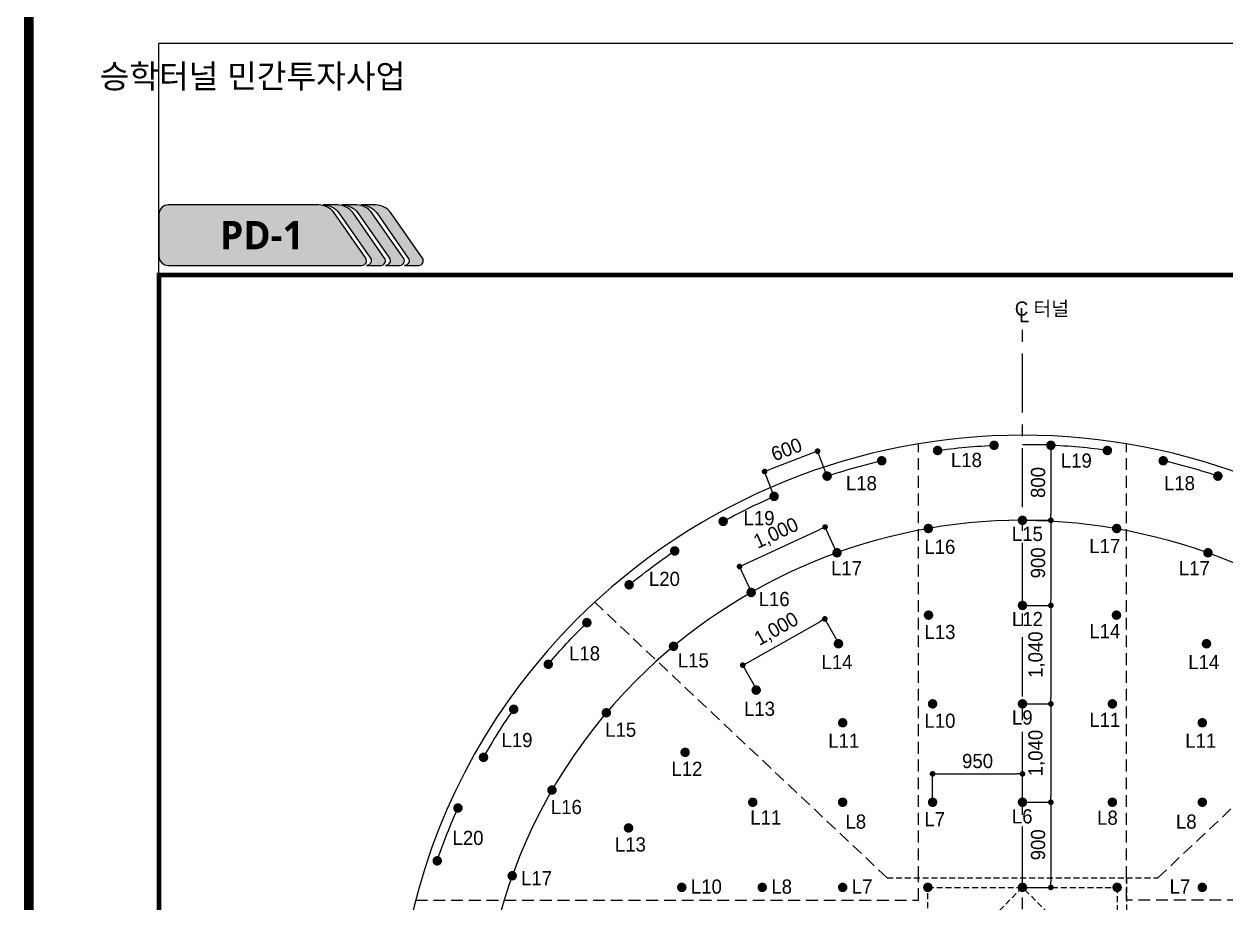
# Model space of a CAD drawing. Extents: x -689 to 317106, y 182884 to 219577.
# Drawn here: x 23952 to 36652, y 201946 to 211237 of the extents above; entities that cross this region are included whole.
import ezdxf
from ezdxf.enums import TextEntityAlignment as Align

# ---------------------------------------------------------------- set-up
doc = ezdxf.new("R2010")
doc.units = 0
doc.header["$LTSCALE"] = 500
doc.header["$MEASUREMENT"] = 0
for name, pattern in [('A-CENTR01', [2, 1.25, -0.25, 0.25, -0.25]), ('A-HIDDN01', [0.375, 0.25, -0.125]), ('HIDDEN', [0.375, 0.25, -0.125])]:
    doc.linetypes.add(name, pattern=pattern)
doc.layers.get('DEFPOINTS').update_dxf_attribs({"color": 55})
for name, color, linetype, true_color in [('0-100', 7, 'Continuous', 0x646464), ('0-251', 7, 'Continuous', 0x6e6e6e), ('0-252', 7, 'Continuous', 0xa0a0a0), ('0-253', 7, 'Continuous', 0xcfcfcf)]:
    doc.layers.add(name, color=color, linetype=linetype, true_color=true_color)
doc.layers.add('0-21', color=21, linetype='Continuous', plot=False)
for name, color, linetype in [('A-DIM01', 1, 'Continuous'), ('CS-CNTL', 1, 'A-CENTR01'), ('CS-EXCV', 3, 'CFZ008'), ('CS-TEXT', 7, 'Continuous'), ('CUT-BOD-LIN', 6, 'HIDDEN'), ('CX-BORD-LIN1', 7, 'Continuous'), ('CZ-TEX0', 7, 'Continuous'), ('CZ-TEX1', 7, 'Continuous'), ('CZ-TEX2', 7, 'Continuous'), ('CZ-TEX3', 7, 'Continuous'), ('TU-HOLE-LIN1', 1, 'Continuous'), ('뇌관연결1', 2, 'Continuous'), ('발파공(심발)', 4, 'Continuous'), ('발파공(외곽)', 6, 'Continuous'), ('발파공(전열)', 2, 'Continuous'), ('발파공(확대)', 7, 'Continuous')]:
    doc.layers.add(name, color=color, linetype=linetype)
doc.layers.add('CZ-TEX-255', color=7, linetype='Continuous', lineweight=5, true_color=0xffffff)
doc.styles.get("Standard").update_dxf_attribs({"font": ''})
doc.styles.add('STYLE1', font='')
doc.styles.add('TB_BTXT', font='')
doc.styles.add('TB_TEXT', font='')
doc.styles.add('돋움체', font='')
doc.styles.add('맑은고딕(굵게)', font='malgunbd.ttf')
doc.styles.get('Standard').set_extended_font_data('Dotum')
doc.styles.get('STYLE1').set_extended_font_data('Dotum')
doc.styles.get('TB_BTXT').set_extended_font_data('Dotum')
doc.styles.get('TB_TEXT').set_extended_font_data('Dotum')
doc.styles.get('돋움체').set_extended_font_data('Dotum')
doc.linetypes.add('CFZ008', pattern='A,0.9,-0.2,[106,KHCLINE.shx,S=0.00606,R=180,X=0,Y=0],0.9', length=2)
doc.linetypes.add('E-DIGLN01', pattern='A,0.9,-0.2,[19,kscals.shx,S=0.1,R=180,X=0,Y=0],0.9', length=2)
doc.dimstyles.new('D_50', dxfattribs={"dimscale": 50, "dimtxt": 3, "dimasz": 1.2, "dimexe": 0, "dimexo": 0, "dimgap": 1.2, "dimtad": 1, "dimdec": 0, "dimrnd": 0.0005, "dimdsep": 46, "dimlunit": 6, "dimtxsty": '돋움체', "dimblk": 'DOT', "dimcen": 0.09, "dimclrd": 1, "dimclre": 1, "dimclrt": 1, "dimaunit": 1, "dimadec": 0, "dimazin": 0, "dimtfac": 1, "dimtdec": 0, "dimtix": 1, "dimtmove": 2, "dimatfit": 0, "dimfxl": 1, "dimtvp": 2, "dimtolj": 1, "dimtzin": 0, "dimlwd": -1, "dimlwe": -1, "dimarcsym": 0})

# ---------------------------------------------------------------- blocks, each defined once
blk = doc.blocks.new('ssb')
at = {"color": 4, "const_width": 50, "flags": 128}
blk.add_lwpolyline([(0.1070264871232212, -24.99977090558968, 1), (-0.1070264871814288, 24.99977090558968, 1)], format="xyb", close=True, dxfattribs=at)
blk = doc.blocks.new('_Dot')
at = {"color": 0, "linetype": 'ByBlock', "lineweight": -2}
blk.add_line((-0.5, 0), (-1, 0), dxfattribs=at)
at = {"color": 0, "linetype": 'ByBlock', "const_width": 0.5}
blk.add_lwpolyline([(-0.25, 0, 1), (0.25, 0, 1)], format="xyb", close=True, dxfattribs=at)
blk = doc.blocks.new('*D476')
at = {"layer": 'A-DIM01', "color": 1, "ltscale": 10, "transparency": 16777216}
for p, q in [((34501.58188288608, 206790.3630072791), (34801.58188288337, 206790.3630072791)), ((34801.58188288337, 206730.3630072791), (34801.58188288337, 206050.3630072791)), ((34501.58188288608, 205990.3630072791), (34801.58188288337, 205990.3630072791))]:
    blk.add_line(p, q, dxfattribs=at)
at = {"layer": 'DEFPOINTS', "color": 0, "ltscale": 10, "transparency": 16777216}
for p in [(34501.58188288608, 206790.3630072791), (34501.58188288608, 205990.3630072791), (34801.58188288337, 205990.3630072791)]:
    blk.add_point(p, dxfattribs=at)
at = {"layer": 'A-DIM01', "color": 1, "ltscale": 10, "transparency": 16777216, "xscale": 60, "yscale": 60, "zscale": 60}
for p, rotation in [((34801.58188288337, 206790.3630072791), 90), ((34801.58188288337, 205990.3630072791), 270)]:
    blk.add_blockref('_Dot', p, dxfattribs=dict(at, rotation=rotation))
at = {"layer": 'A-DIM01', "color": 1, "ltscale": 10, "transparency": 16777216, "insert": (34666.48011897569, 206390.363007279), "char_height": 150, "attachment_point": 5, "rotation": 90, "style": '돋움체'}
blk.add_mtext('\\A1;800', dxfattribs=at)
blk = doc.blocks.new('*D477')
at = {"layer": 'A-DIM01', "color": 1, "ltscale": 10, "transparency": 16777216}
for p, q in [((32280.48117774563, 206699.2863395939), (31832.34737015088, 206527.8920800947)), ((32437.15788248362, 206457.5942477058), (32336.52224431567, 206720.7199313996)), ((31876.94194174878, 206243.3328045952), (31776.30630358084, 206506.458488289))]:
    blk.add_line(p, q, dxfattribs=at)
at = {"layer": 'DEFPOINTS', "color": 0, "ltscale": 10, "transparency": 16777216}
for p in [(31776.30630358084, 206506.458488289), (32437.15788248362, 206457.5942477058), (31876.94194174878, 206243.3328045952)]:
    blk.add_point(p, dxfattribs=at)
at = {"layer": 'A-DIM01', "color": 1, "ltscale": 10, "transparency": 16777216, "xscale": 60, "yscale": 60, "zscale": 60}
for p, rotation in [((32336.52224431567, 206720.7199313996), 20.92996511891761), ((31776.30630358084, 206506.458488289), 200.9299651189176)]:
    blk.add_blockref('_Dot', p, dxfattribs=dict(at, rotation=rotation))
at = {"layer": 'A-DIM01', "color": 1, "ltscale": 10, "transparency": 16777216, "insert": (32008.15233961778, 206739.7766589257), "char_height": 150, "attachment_point": 5, "rotation": 20.92996511891764, "style": '돋움체'}
blk.add_mtext('\\A1;600', dxfattribs=at)
blk = doc.blocks.new('*D478')
at = {"layer": 'A-DIM01', "color": 1, "ltscale": 10, "transparency": 16777216}
for p, q in [((31566.63635419535, 205526.8298327547), (32360.98106156594, 205894.2869626646)), ((32541.39056557968, 205647.199102054), (32415.43678491478, 205919.4777187976)), ((31638.1344115114, 205229.360459878), (31512.1806308465, 205501.6390766216))]:
    blk.add_line(p, q, dxfattribs=at)
at = {"layer": 'DEFPOINTS', "color": 0, "ltscale": 10, "transparency": 16777216}
for p in [(32415.43678491478, 205919.4777187976), (32541.39056557968, 205647.199102054), (31638.1344115114, 205229.360459878)]:
    blk.add_point(p, dxfattribs=at)
at = {"layer": 'A-DIM01', "color": 1, "ltscale": 10, "transparency": 16777216, "xscale": 60, "yscale": 60, "zscale": 60}
for p, rotation in [((32415.43678491478, 205919.4777187976), 24.82486114084372), ((31512.1806308465, 205501.6390766216), 204.8248611408437)]:
    blk.add_blockref('_Dot', p, dxfattribs=dict(at, rotation=rotation))
at = {"layer": 'A-DIM01', "color": 1, "ltscale": 10, "transparency": 16777216, "insert": (31901.01980826547, 205846.2913200866), "char_height": 150, "attachment_point": 5, "rotation": 24.824861140843723, "style": '돋움체'}
blk.add_mtext('\\A1;1,000', dxfattribs=at)
blk = doc.blocks.new('sb')
at = {"layer": '발파공(확대)', "color": 0, "const_width": 50, "flags": 128}
blk.add_lwpolyline([(13.78318005963229, 20.85722770275243, 1), (-13.78318005957408, -20.8572277027597, 1)], format="xyb", close=True, dxfattribs=at)
blk = doc.blocks.new('*D479')
at = {"layer": 'A-DIM01', "color": 1, "ltscale": 10, "transparency": 16777216}
for p, q in [((34501.58188288608, 205990.3630072791), (34801.58188288291, 205990.3630072791)), ((34801.58188288291, 205930.3630072791), (34801.58188288291, 205150.3630072791)), ((34501.58188288608, 205090.3630072791), (34801.58188288291, 205090.3630072791))]:
    blk.add_line(p, q, dxfattribs=at)
at = {"layer": 'DEFPOINTS', "color": 0, "ltscale": 10, "transparency": 16777216}
for p in [(34501.58188288608, 205990.3630072791), (34501.58188288608, 205090.3630072791), (34801.58188288291, 205090.3630072791)]:
    blk.add_point(p, dxfattribs=at)
at = {"layer": 'A-DIM01', "color": 1, "ltscale": 10, "transparency": 16777216, "xscale": 60, "yscale": 60, "zscale": 60}
for p, rotation in [((34801.58188288291, 205990.3630072791), 90), ((34801.58188288291, 205090.3630072791), 270)]:
    blk.add_blockref('_Dot', p, dxfattribs=dict(at, rotation=rotation))
at = {"layer": 'A-DIM01', "color": 1, "ltscale": 10, "transparency": 16777216, "insert": (34666.48011897523, 205540.363007279), "char_height": 150, "attachment_point": 5, "rotation": 90, "style": '돋움체'}
blk.add_mtext('\\A1;900', dxfattribs=at)
blk = doc.blocks.new('*D480')
at = {"layer": 'A-DIM01', "color": 1, "ltscale": 10, "transparency": 16777216}
for p, q in [((34501.58188288608, 205090.3630072791), (34801.58188287872, 205090.3630072791)), ((34801.58188287872, 205030.3630072791), (34801.58188287872, 204110.3630072786)), ((34501.58188288608, 204050.3630072786), (34801.58188287872, 204050.3630072786))]:
    blk.add_line(p, q, dxfattribs=at)
at = {"layer": 'DEFPOINTS', "color": 0, "ltscale": 10, "transparency": 16777216}
for p in [(34501.58188288608, 205090.3630072791), (34501.58188288608, 204050.3630072786), (34801.58188287872, 204050.3630072786)]:
    blk.add_point(p, dxfattribs=at)
at = {"layer": 'A-DIM01', "color": 1, "ltscale": 10, "transparency": 16777216, "xscale": 60, "yscale": 60, "zscale": 60}
for p, rotation in [((34801.58188287872, 205090.3630072791), 90), ((34801.58188287872, 204050.3630072786), 270)]:
    blk.add_blockref('_Dot', p, dxfattribs=dict(at, rotation=rotation))
at = {"layer": 'A-DIM01', "color": 1, "ltscale": 10, "transparency": 16777216, "insert": (34652.0296440728, 204570.3630072788), "char_height": 150, "attachment_point": 5, "rotation": 90, "style": '돋움체'}
blk.add_mtext('\\A1;1,040', dxfattribs=at)
blk = doc.blocks.new('*D481')
at = {"layer": 'A-DIM01', "color": 1, "ltscale": 10, "transparency": 16777216}
for p, q in [((34501.58188288608, 203010.3630072793), (34801.58188288244, 203010.3630072793)), ((34801.58188288244, 202950.3630072793), (34801.58188288244, 202170.3630072793)), ((34501.58188288608, 202110.3630072793), (34801.58188288244, 202110.3630072793))]:
    blk.add_line(p, q, dxfattribs=at)
at = {"layer": 'DEFPOINTS', "color": 0, "ltscale": 10, "transparency": 16777216}
for p in [(34501.58188288608, 203010.3630072793), (34501.58188288608, 202110.3630072793), (34801.58188288244, 202110.3630072793)]:
    blk.add_point(p, dxfattribs=at)
at = {"layer": 'A-DIM01', "color": 1, "ltscale": 10, "transparency": 16777216, "xscale": 60, "yscale": 60, "zscale": 60}
for p, rotation in [((34801.58188288244, 203010.3630072793), 90), ((34801.58188288244, 202110.3630072793), 270)]:
    blk.add_blockref('_Dot', p, dxfattribs=dict(at, rotation=rotation))
at = {"layer": 'A-DIM01', "color": 1, "ltscale": 10, "transparency": 16777216, "insert": (34666.48011897476, 202560.3630072793), "char_height": 150, "attachment_point": 5, "rotation": 90, "style": '돋움체'}
blk.add_mtext('\\A1;900', dxfattribs=at)
blk = doc.blocks.new('*D484')
at = {"layer": 'A-DIM01', "color": 1, "ltscale": 10, "transparency": 16777216}
for p, q in [((33551.58188288606, 203010.3630072792), (33551.58188288606, 203310.3630072792)), ((33611.58188288606, 203310.3630072792), (34441.58188288606, 203310.3630072792)), ((34501.58188288606, 203010.3630072792), (34501.58188288606, 203310.3630072792))]:
    blk.add_line(p, q, dxfattribs=at)
at = {"layer": 'DEFPOINTS', "color": 0, "ltscale": 10, "transparency": 16777216}
for p in [(34501.58188288606, 203310.3630072792), (33551.58188288606, 203010.3630072792), (34501.58188288606, 203010.3630072792)]:
    blk.add_point(p, dxfattribs=at)
at = {"layer": 'A-DIM01', "color": 1, "ltscale": 10, "transparency": 16777216, "xscale": 60, "yscale": 60, "zscale": 60, "rotation": 180}
blk.add_blockref('_Dot', (33551.58188288606, 203310.3630072792), dxfattribs=at)
at = {"layer": 'A-DIM01', "color": 1, "ltscale": 10, "transparency": 16777216, "xscale": 60, "yscale": 60, "zscale": 60}
blk.add_blockref('_Dot', (34501.58188288606, 203310.3630072792), dxfattribs=at)
at = {"layer": 'A-DIM01', "color": 1, "ltscale": 10, "transparency": 16777216, "insert": (34026.58188288606, 203445.4647711869), "char_height": 150, "attachment_point": 5, "style": '돋움체'}
blk.add_mtext('\\A1;950', dxfattribs=at)
blk = doc.blocks.new('jb')
at = {"layer": '발파공(전열)', "const_width": 50, "flags": 128}
blk.add_lwpolyline([(13.78318005963229, 20.85722770277061, 1), (-13.78318005963229, -20.85722770274151, 1)], format="xyb", close=True, dxfattribs=at)
blk = doc.blocks.new('*D503')
at = {"layer": 'A-DIM01', "color": 1, "ltscale": 10, "transparency": 16777216}
for p, q in [((34501.58188288608, 204050.3630072782), (34801.58188287313, 204050.3630072782)), ((34801.58188287313, 203990.3630072782), (34801.58188287313, 203070.3630072789)), ((34501.58188288608, 203010.3630072789), (34801.58188287313, 203010.3630072789))]:
    blk.add_line(p, q, dxfattribs=at)
at = {"layer": 'DEFPOINTS', "color": 0, "ltscale": 10, "transparency": 16777216}
for p in [(34501.58188288608, 204050.3630072782), (34501.58188288608, 203010.3630072789), (34801.58188287313, 203010.3630072789)]:
    blk.add_point(p, dxfattribs=at)
at = {"layer": 'A-DIM01', "color": 1, "ltscale": 10, "transparency": 16777216, "xscale": 60, "yscale": 60, "zscale": 60}
for p, rotation in [((34801.58188287313, 204050.3630072782), 90), ((34801.58188287313, 203010.3630072789), 270)]:
    blk.add_blockref('_Dot', p, dxfattribs=dict(at, rotation=rotation))
at = {"layer": 'A-DIM01', "color": 1, "ltscale": 10, "transparency": 16777216, "insert": (34652.02964406721, 203530.3630072784), "char_height": 150, "attachment_point": 5, "rotation": 90, "style": '돋움체'}
blk.add_mtext('\\A1;1,040', dxfattribs=at)
blk = doc.blocks.new('cb')
at = {"layer": '발파공(외곽)', "lineweight": 0, "const_width": 49.99999999999999}
blk.add_lwpolyline([(-16.54037362313829, 18.74609400401823, 1), (16.54037362313829, -18.74609400401823, 1)], format="xyb", close=True, dxfattribs=at)
blk = doc.blocks.new('*D502')
at = {"layer": 'A-DIM01', "color": 1, "ltscale": 10, "transparency": 16777216}
for p, q in [((31597.96035276288, 204488.960376842), (32360.36857594893, 204918.7765674023)), ((32559.96359764361, 204686.9105989752), (32412.6349168655, 204948.242303558)), ((31693.02269262442, 204198.1629361036), (31545.69401184632, 204459.4946406863))]:
    blk.add_line(p, q, dxfattribs=at)
at = {"layer": 'DEFPOINTS', "color": 0, "ltscale": 10, "transparency": 16777216}
for p in [(32412.6349168655, 204948.242303558), (32559.96359764361, 204686.9105989752), (31693.02269262442, 204198.1629361036)]:
    blk.add_point(p, dxfattribs=at)
at = {"layer": 'A-DIM01', "color": 1, "ltscale": 10, "transparency": 16777216, "xscale": 60, "yscale": 60, "zscale": 60}
for p, rotation in [((32412.6349168655, 204948.242303558), 29.4126178198503), ((31545.69401184632, 204459.4946406863), 209.4126178198503)]:
    blk.add_blockref('_Dot', p, dxfattribs=dict(at, rotation=rotation))
at = {"layer": 'A-DIM01', "color": 1, "ltscale": 10, "transparency": 16777216, "insert": (31905.72001752022, 204834.1442770933), "char_height": 150, "attachment_point": 5, "rotation": 29.412617819850297, "style": '돋움체'}
blk.add_mtext('\\A1;1,000', dxfattribs=at)
blk = doc.blocks.new('CXBLKA1')
at = {"layer": 'CX-BORD-LIN1', "color": 7, "const_width": 1.999999999999979}
blk.add_lwpolyline([(820.9999999999914, 19.99999999999977), (24.99999999999977, 19.99999999999977), (24.99999999999977, 573.9999999999941), (820.9999999999914, 573.9999999999941)], close=True, dxfattribs=at)
at = {"layer": 'CZ-TEX0', "color": 7, "style": 'TB_BTXT'}
blk.add_attdef('UD_TITLE', text='', height=9.999999999999895, dxfattribs=at).set_placement((422.9999999999955, 552.9999999999941), align=Align.MIDDLE_CENTER)
at = {"layer": 'CZ-TEX1', "color": 7, "style": 'TB_BTXT'}
blk.add_attdef('PI_CNAME', text='', height=4.999999999999948, dxfattribs=at).set_placement((39.99999999999955, 551.9999999999941), align=Align.BOTTOM_LEFT)
blk.add_attdef('UD_SUBTITLE', text='', height=6.999999999999926, dxfattribs=at).set_placement((422.9999999999955, 537.9999999999943), align=Align.MIDDLE_CENTER)
at = {"layer": 'CZ-TEX2', "color": 7}
for tag, height, style, p in [('UD_CDNAME', 3.999999999999958, 'TB_BTXT', (41.99999999999955, 543.9999999999941)), ('DA_STDNAME', 2.999999999999968, 'TB_TEXT', (783.4937835419117, 13.49999999999989))]:
    blk.add_attdef(tag, text='', height=height, dxfattribs=dict(at, style=style)).set_placement(p, align=Align.BOTTOM_LEFT)
at = {"layer": 'CZ-TEX2', "color": 7, "style": 'TB_TEXT'}
for tag, height, p in [('DC_RNUM4', 2.999999999999968, (319.9999999999966, 51.99999999999943)), ('DC_RDATE4', 3.499999999999963, (352.9999999999961, 52.49999999999943)), ('DC_RAPP4', 3.499999999999963, (501.5575275218362, 52.49999999999943)), ('DC_RCHK4', 3.499999999999963, (542.3612466057737, 52.49999999999943)), ('DC_RDGN4', 3.499999999999963, (582.3612466057732, 52.49999999999943)), ('PI_TITLE', 4.499999999999952, (242.9999999999975, 49.99999999999943)), ('UD_CDIST', 4.499999999999952, (675.999999999993, 49.99999999999943)), ('FI_NAME', 4.499999999999952, (779.9999999999918, 50.99999999999943)), ('DC_RNUM3', 2.999999999999968, (319.9999999999966, 44.99999999999955)), ('DC_RDATE3', 3.499999999999963, (352.9999999999961, 45.39999999999952)), ('DC_RAPP3', 3.499999999999963, (501.5575275218362, 45.39999999999952)), ('DC_RCHK3', 3.499999999999963, (542.3612466057737, 45.39999999999952)), ('DC_RDGN3', 3.499999999999963, (582.3612466057732, 45.39999999999952)), ('DI_TITLE', 4.499999999999952, (779.9999999999918, 43.99999999999955)), ('PI_CDNAME', 4.499999999999952, (242.9999999999975, 37.99999999999955)), ('DC_RNUM2', 2.999999999999968, (319.9999999999966, 37.99999999999955)), ('DC_RDATE2', 3.499999999999963, (352.9999999999961, 38.49999999999955)), ('DC_RAPP2', 3.499999999999963, (501.5575275218362, 38.49999999999955)), ('DC_RCHK2', 3.499999999999963, (542.3612466057737, 38.49999999999955)), ('DC_RDGN2', 3.499999999999963, (582.3612466057732, 38.49999999999955)), ('DA_HSCALE', 4.499999999999952, (658.499999999993, 37.99999999999955)), ('DA_VSCALE', 4.499999999999952, (692.9999999999927, 37.99999999999955)), ('DI_SUBTITLE', 3.499999999999963, (779.9999999999918, 36.99999999999966)), ('DC_RDATE1', 3.499999999999963, (352.9999999999961, 31.49999999999966)), ('DC_RAPP1', 3.499999999999963, (501.5575275218362, 31.49999999999966)), ('DC_RCHK1', 3.499999999999963, (542.3612466057737, 31.49999999999966)), ('DC_RDGN1', 3.499999999999963, (582.3612466057732, 31.49999999999966)), ('DC_RNUM1', 2.999999999999968, (319.9999999999966, 30.99999999999966)), ('PA_CCLASS', 4.499999999999952, (203.999999999998, 26.49999999999977)), ('PI_STAGE', 4.499999999999952, (282.999999999997, 26.49999999999977)), ('DI_DRWNO', 4.499999999999952, (675.999999999993, 26.49999999999977)), ('DA_PAGENO', 4.499999999999952, (779.9999999999918, 26.49999999999977))]:
    blk.add_attdef(tag, text='', height=height, dxfattribs=at).set_placement(p, align=Align.MIDDLE_CENTER)
for tag, p in [('DC_RDES4', (376.9999999999961, 52.49999999999943)), ('DC_RDES3', (376.9999999999961, 45.39999999999952)), ('DC_RDES2', (376.9999999999961, 38.49999999999955)), ('DC_RDES1', (377.0347148800176, 31.49999999999966))]:
    blk.add_attdef(tag, text='', height=3.499999999999963, dxfattribs=at).set_placement(p, align=Align.MIDDLE_LEFT)
at = {"layer": 'CZ-TEX3', "color": 7, "style": 'TB_TEXT', "flags": 1}
for tag, p in [('PI_ID', (23.99999999999977, 15.99999999999989)), ('PI_CCODE', (30.99999999999966, 15.99999999999989)), ('PA_DSDATE', (46.99999999999955, 15.99999999999989)), ('PA_DEDATE', (63.99999999999932, 15.99999999999989)), ('PA_CSDATE', (80.99999999999909, 15.99999999999989)), ('PA_CEDATE', (97.99999999999898, 15.99999999999989)), ('PA_CFDATE', (113.9999999999987, 15.99999999999989)), ('EI_ENAME', (131.9999999999986, 15.99999999999989)), ('EI_DEPT', (145.9999999999984, 15.99999999999989)), ('EI_PERSON', (157.9999999999984, 15.99999999999989)), ('EI_EMAIL', (173.9999999999982, 15.99999999999989)), ('CI_CATEG', (188.999999999998, 15.99999999999989)), ('CI_ROLE', (203.999999999998, 15.99999999999989)), ('CI_ONAME', (215.9999999999978, 15.99999999999989)), ('CI_ADDR', (231.9999999999975, 15.99999999999989)), ('CI_TEL', (245.9999999999975, 15.99999999999989)), ('CI_FAX', (256.9999999999973, 15.99999999999989)), ('CI_HPADDR', (269.999999999997, 15.99999999999989)), ('CI_CODE', (286.999999999997, 15.99999999999989)), ('CI_DEPT', (299.9999999999968, 15.99999999999989)), ('CI_PERSON', (311.9999999999966, 15.99999999999989)), ('CI_EMAIL', (328.9999999999966, 15.99999999999989)), ('CI_PROLE', (341.9999999999964, 15.99999999999989)), ('DI_MANCODE', (356.9999999999961, 15.99999999999989)), ('DI_CATEG', (376.9999999999961, 15.99999999999989)), ('DI_LDATE', (391.9999999999959, 15.99999999999989)), ('DI_PCLASS', (406.9999999999957, 15.99999999999989)), ('DI_MMCLASS', (423.9999999999955, 15.99999999999989)), ('DI_MSCLASS', (442.9999999999952, 15.99999999999989)), ('DI_ECLASS', (461.9999999999952, 15.99999999999989)), ('DI_FNAME', (477.999999999995, 15.99999999999989)), ('DC_ONAME', (492.9999999999948, 15.99999999999989)), ('DC_NNAME', (509.9999999999945, 15.99999999999989)), ('FI_CODE', (528.9999999999943, 15.99999999999989)), ('FI_CLASS', (544.9999999999943, 15.99999999999989)), ('FI_ICODE1', (562.9999999999941, 15.99999999999989)), ('FI_ICODE2', (580.9999999999939, 15.99999999999989)), ('------------', (596.9999999999939, 15.99999999999989))]:
    blk.add_attdef(tag, p, '', height=1.999999999999979, dxfattribs=at)
blk = doc.blocks.new('장식')
at = {"layer": '0-251'}
h = blk.add_hatch(color=256, dxfattribs=at)
edge = h.paths.add_edge_path()
edge.add_arc((-2.700284440493306e-12, -4.000000000000031), 4.000000000000031, 34.99999999997942, 89.99999999996129, ccw=False)
edge.add_line((3.276608177154117, -1.705694254597006), (9.94983333648122, -11.2360474644388))
edge.add_arc((9.130681292192039, -11.80962390078957), 1.000000000000001, -89.99999999999028, 34.99999999998113, ccw=False)
edge.add_line((9.130681292192207, -12.80962390078957), (12.13068129219175, -12.80962390078946))
edge.add_arc((12.13068129219215, -11.80962390078946), 1, 269.9999999999771, 394.9999999999811)
edge.add_line((12.94983333648133, -11.23604746443868), (6.27660817715423, -1.705694254596892))
edge.add_arc((2.999999999997414, -3.999999999999917), 4.000000000000031, 34.99999999997942, 89.99999999996132)
edge.add_line((3.000000000000114, 1.13686837721616e-13), (0, 0))
at = {"layer": '0-252'}
h = blk.add_hatch(color=256, dxfattribs=at)
edge = h.paths.add_edge_path()
edge.add_arc((3.999999999997414, -3.999999999999804), 4.000000000000031, 34.99999999997942, 89.99999999996129, ccw=False)
edge.add_line((7.27660817715423, -1.705694254596779), (13.94983333648133, -11.23604746443857))
edge.add_arc((13.13068129219215, -11.80962390078935), 1.000000000000001, -89.99999999999028, 34.99999999998113, ccw=False)
edge.add_line((13.13068129219232, -12.80962390078935), (16.13068129219187, -12.80962390078923))
edge.add_arc((16.13068129219227, -11.80962390078923), 1, 269.999999999977, 394.9999999999812)
edge.add_line((16.94983333648145, -11.23604746443846), (10.27660817715434, -1.705694254596665))
edge.add_arc((6.999999999997527, -3.99999999999969), 4.000000000000031, 34.99999999997942, 89.99999999996132)
edge.add_line((7.000000000000227, 3.410605131648481e-13), (4.000000000000114, 2.273736754432321e-13))
at = {"layer": '0-253'}
h = blk.add_hatch(color=256, dxfattribs=at)
edge = h.paths.add_edge_path()
edge.add_arc((7.999999999997527, -3.999999999999576), 4.000000000000031, 34.99999999997942, 89.99999999996129, ccw=False)
edge.add_line((11.27660817715434, -1.705694254596551), (17.94983333648145, -11.23604746443834))
edge.add_arc((17.13068129219227, -11.80962390078912), 0.9999999999999992, -89.99999999999051, 34.999999999981185, ccw=False)
edge.add_line((17.13068129219243, -12.80962390078912), (20.13068129219198, -12.80962390078901))
edge.add_arc((20.13068129219238, -11.80962390078901), 1, 269.999999999977, 394.9999999999812)
edge.add_line((20.94983333648156, -11.23604746443823), (14.27660817715446, -1.705694254596438))
edge.add_arc((10.99999999999764, -3.999999999999463), 4.000000000000031, 34.99999999997942, 89.99999999996132)
edge.add_line((11.00000000000034, 5.684341886080801e-13), (8.000000000000227, 4.547473508864641e-13))
at = {"layer": '0-21', "flags": 128}
for points in [[(0, 0, -0.2446984432289507), (3.276608177154117, -1.705694254597006), (9.94983333648122, -11.2360474644388, -0.6068148963144262), (9.130681292192207, -12.80962390078957), (12.13068129219175, -12.80962390078957, 0.6068148963146206), (12.94983333648133, -11.23604746443868), (6.27660817715423, -1.705694254596892, 0.2446984432289507), (3.000000000000114, 1.13686837721616e-13)], [(4.000000000000114, 2.273736754432321e-13, -0.2446984432289507), (7.27660817715423, -1.705694254596779), (13.94983333648133, -11.23604746443857, -0.6068148963144262), (13.13068129219232, -12.80962390078935), (16.13068129219187, -12.80962390078935, 0.6068148963146206), (16.94983333648145, -11.23604746443846), (10.27660817715434, -1.705694254596665, 0.2446984432289507), (7.000000000000227, 3.410605131648481e-13)], [(8.000000000000227, 4.547473508864641e-13, -0.2446984432289507), (11.27660817715434, -1.705694254596551), (17.94983333648145, -11.23604746443834, -0.6068148963144262), (17.13068129219243, -12.80962390078912), (20.13068129219198, -12.80962390078912, 0.6068148963146206), (20.94983333648156, -11.23604746443823), (14.27660817715446, -1.705694254596438, 0.2446984432289507), (11.00000000000034, 5.684341886080801e-13)]]:
    blk.add_lwpolyline(points, format="xyb", close=True, dxfattribs=at)

msp = doc.modelspace()

# ---------------------------------------------------------------- hatches: boundary and pattern name
at = {"layer": '0-100'}
h = msp.add_hatch(color=256, dxfattribs=at)
edge = h.paths.add_edge_path()
edge.add_arc((27520.57238952666, 208734.3069839352), 49.99999999871943, 269.9999999995081, 394.999999999506)
edge.add_line((27561.5299917403, 208762.9858057516), (27227.86873378785, 209239.5034662242))
edge.add_arc((27064.03832493605, 209124.7881789572), 199.9999999932487, 35.00000000023111, 90.00000000021262)
edge.add_line((27064.0383249353, 209324.7881789504), (25476.58188288234, 209324.7881789541))
edge.add_arc((25476.5818828813, 209224.788178957), 99.99999999708962, 89.99999999940594, 179.9999999995331)
edge.add_line((25376.5818828842, 209224.7881789579), (25376.58188288606, 208784.3069839346))
edge.add_arc((25476.5818828815, 208784.3069839356), 99.99999999543434, 180.0000000005836, 270.0000000004815)
edge.add_line((25476.58188288234, 208684.3069839402), (27520.57238952623, 208684.3069839364))

# ---------------------------------------------------------------- linework, layer by layer
at = {"layer": '0-21', "flags": 128}
msp.add_lwpolyline([(27520.57238952623, 208684.3069839364, 0.6068148963146206), (27561.5299917403, 208762.9858057516), (27227.86873378785, 209239.5034662242, 0.2446984432289432), (27064.0383249353, 209324.7881789504), (25476.58188288234, 209324.7881789541, 0.414213562373723), (25376.5818828842, 209224.7881789579), (25376.58188288606, 208784.3069839346, 0.414213562372556), (25476.58188288234, 208684.3069839402)], format="xyb", close=True, dxfattribs=at)
at = {"layer": '0-251', "const_width": 50}
msp.add_lwpolyline([(43626.58188288606, 186134.306984037), (25376.58188275894, 186134.3069841306), (25376.58188287353, 208584.306983942), (43626.58188287356, 208584.306983942), (43626.58188288561, 186134.306984037)], dxfattribs=at)
at = {"layer": 'CS-CNTL', "linetype": 'A-CENTR01'}
msp.add_line((34501.58188288606, 198128.7435482506), (34501.58188288606, 208034.0797458639), dxfattribs=at)
at = {"layer": 'CS-EXCV', "linetype": 'E-DIGLN01', "flags": 128}
msp.add_lwpolyline([(40778.00880596548, 198237.3230072659, 0.2857234276994382), (39217.98411337513, 204936.7652378183, 0.4142135623707592), (29785.17965238396, 204936.7652378058, 0.2781362586986095), (28168.66644205566, 198411.4030072553, 0.2781362586986095)], format="xyb", dxfattribs=at)
at = {"layer": 'CUT-BOD-LIN'}
for p, q in [((33401.58188288606, 202210.3630072792), (33401.58188288606, 206799.0330856457)), ((35601.58188288606, 202210.3630072792), (35601.58188288606, 206799.0330856457)), ((33071.96470007993, 202210.3630072792), (29981.48580132326, 205125.2209474685)), ((35931.1990656922, 202210.3630072792), (39021.67796444887, 205125.2209474685)), ((33401.58188288606, 201976.7988971892), (33401.58188288606, 202210.3630072794)), ((35601.58188288606, 201976.7988971892), (35601.58188288606, 202210.3630072794)), ((28089.26476889657, 201976.7988971892), (33401.58188288606, 201976.7988971892)), ((40913.89899687556, 201976.7988971892), (35601.58188288606, 201976.7988971892))]:
    msp.add_line(p, q, dxfattribs=at)
at = {"layer": 'CUT-BOD-LIN', "ltscale": 0.5}
for p, q in [((33071.96470007993, 202210.3630072792), (35931.19906569266, 202210.3630072794)), ((35601.58188288606, 202210.3630072792), (35601.58188288606, 199863.0799548643))]:
    msp.add_line(p, q, dxfattribs=at)
at = {"layer": 'DEFPOINTS'}
msp.add_line((25376.58188288606, 208584.306983942), (43626.58188288606, 208584.306983942), dxfattribs=at)
for points in [[(25376.58188288606, 211034.306983942), (63426.58188288606, 211034.306983942), (63426.58188288606, 186134.306983942), (25376.58188275894, 186134.3069841246)], [(25376.58188287356, 208584.306983942), (43626.58188287356, 208584.306983942), (43626.58188288606, 196184.306983942), (25376.58188288606, 196184.306983942)]]:
    msp.add_lwpolyline(points, close=True, dxfattribs=at)
for points in [[(34501.58188288606, 205990.3630072785, 0.1989123673789639), (30421.57575545035, 204300.3691347359, 0.2493238684997597), (28881.49963320693, 199263.1473685795, 0.2493238684997597)], [(34501.58188288606, 205990.3630072785, -0.1989123673789639), (38581.58801032178, 204300.3691347359, -0.2493238684997597), (40121.6641325652, 199263.1473685795, -0.2493238684997597)]]:
    msp.add_lwpolyline(points, format="xyb", dxfattribs=at)
at = {"layer": 'TU-HOLE-LIN1'}
for points in [[(33579.63476925431, 206725.354438454, -0.02473868375472426), (34226.66219102259, 206784.6085208944, -0.02473868375472426)], [(35423.52899651782, 206725.354438454, 0.02473868375472426), (34776.50157474953, 206784.6085208944, 0.02473868375472426)], [(32413.43911458267, 206449.6936117002, -0.02473868375472707), (33038.94135844609, 206625.484606145, -0.02473868375472707)], [(36589.72465118946, 206449.6936117002, 0.02473868375472707), (35964.22240732604, 206625.484606145, 0.02473868375472707)], [(31316.71137280989, 205966.7966694772, -0.02473868375474177), (31899.87935614533, 206253.2763965419, -0.02473868375474177)], [(30325.93726148264, 205292.7285299658, -0.02473868375472235), (30847.37026931572, 205680.3664398096, -0.02473868375472235)], [(29474.53039790172, 204449.5109364631, -0.02203687671699617), (29855.89033051528, 204866.0545596993, -0.003236919545849043), (29916.42875819973, 204925.8141889594, -0.003236919545849043)], [(28794.33223315229, 203463.0375362005, -0.02535644748557879), (29139.87333633186, 204013.2551945614, -0.02535644748557879)], [(28309.61701786838, 202367.2043039858, -0.02535644748557457), (28546.71649967547, 202972.1191420295, -0.02535644748557457)]]:
    msp.add_lwpolyline(points, format="xyb", dxfattribs=at)
at = {"layer": '뇌관연결1', "linetype": 'A-HIDDN01', "ltscale": 0.5}
msp.add_lwpolyline([(33501.58188288606, 202110.3630072792), (35501.58188288606, 202110.3630072792), (35501.58188288606, 200110.3630072792), (33501.58188288606, 200110.3630072792)], close=True, dxfattribs=at)
msp.add_lwpolyline([(34501.58188288606, 202110.3630072792), (33501.58188288606, 201110.3630072792), (34501.58188288606, 200110.3630072792), (35501.58188288606, 201110.3630072792), (34501.58188288606, 202110.3630072792)], dxfattribs=at)

# ---------------------------------------------------------------- block references
ref = msp.add_blockref('CXBLKA1', (22751.58188288606, 182884.3069839423), dxfattribs=dict(xscale=50, yscale=50, zscale=50))
ref.add_attrib('PI_CNAME', '승학터널 민간투자사업', dxfattribs={"layer": 'CZ-TEX1', "height": 249.99999999, "style": 'TB_BTXT'}).set_placement((24751.58188280597, 210484.3069828378), align=Align.BOTTOM_LEFT)
at = {"xscale": 50, "yscale": 50, "zscale": 50}
msp.add_blockref('장식', (27114.03832493344, 209324.7881789504), dxfattribs=at)
at = {"layer": '발파공(심발)', "xscale": -1}
for p in [(33501.58188288606, 202110.3630072792), (34501.58188288606, 202110.3630072792), (35501.58188288606, 202110.3630072792)]:
    msp.add_blockref('ssb', p, dxfattribs=at)
at = {"layer": '발파공(외곽)'}
for p, rotation in [((33604.39403007174, 206728.8155082009), 7.848736919596517), ((34201.68612338923, 206783.5148822114), 2.616245639862794), ((33014.57938278181, 206619.8726419838), 13.08122819933023), ((32437.15788248315, 206457.5942477059), 18.31371947906397), ((31876.94194174878, 206243.3328045952), 23.54621075879769), ((31338.60057660186, 205978.8740349748), 28.77870203853142), ((30826.62049346737, 205666.4220214908), 34.01119331826516), ((30345.26869554439, 205308.5808375933), 39.24368459799886), ((29898.556920262, 204908.332844368), 44.47617587773258), ((29490.62082510296, 204468.6446280171), 49.82620019105357), ((29125.56166323595, 203992.756999197), 55.18929967745701), ((28806.58044083271, 203484.8316043984), 60.55239916386044), ((28536.46992320562, 202949.3154653379), 65.91549865026388), ((28317.5949996672, 202390.8971680257), 71.27859813666731)]:
    msp.add_blockref('cb', p, dxfattribs=dict(at, rotation=rotation))
at = {"layer": '발파공(외곽)', "xscale": -1}
for p, rotation in [((34801.4776423829, 206783.5148822114), 357.3837543601372), ((35398.76973570039, 206728.8155082009), 352.1512630804035), ((35988.58438299032, 206619.8726419838), 346.9187718006698), ((36566.00588328898, 206457.5942477059), 341.686280520936)]:
    msp.add_blockref('cb', p, dxfattribs=dict(at, rotation=rotation))
at = {"layer": '발파공(전열)'}
for p, rotation in [((34500.97968300612, 205990.3632339319), 189.5492965855135), ((33506.58044239826, 205903.9245784614), 189.9299444563392), ((32541.3905655797, 205647.199102054), 199.8598889126783), ((31634.93062208866, 205227.8784140415), 209.7898333690175), ((30814.35935483634, 204658.5259187367), 219.7197778253567), ((30104.66570568312, 203955.8386585983), 229.7823346818844), ((29530.2632819204, 203138.8828393878), 239.9954861102422), ((29109.8172642155, 202233.0240749205), 250.2086375386002)]:
    msp.add_blockref('jb', p, dxfattribs=dict(at, rotation=rotation))
at = {"layer": '발파공(전열)', "xscale": -1}
for p, rotation in [((35496.58332337387, 205903.9245784614), 170.0700555436609), ((36461.77320019243, 205647.199102054), 160.1401110873216)]:
    msp.add_blockref('jb', p, dxfattribs=dict(at, rotation=rotation))
at = {"layer": '발파공(확대)'}
msp.add_blockref('sb', (34501.58188288606, 205090.363007279), dxfattribs=at)
for p, rotation in [((33508.59442045673, 204988.0538424164), 191.7650471279425), ((32557.32840279111, 204685.4249783087), 203.5300942558848), ((31687.75230291992, 204195.1916947703), 215.2951413838274), ((33551.58188288606, 204050.3630072776), 259.9475993205837), ((34501.58188288606, 204050.3630072776), 259.9475993205837), ((32601.58188288606, 203850.3630072776), 259.9475993205837), ((30936.47974407201, 203537.8779206738), 227.1301736841422), ((31651.58188288606, 203010.3630072792), 259.9475993205837), ((32601.58188288606, 203010.3630072792), 259.9475993205837), ((33551.58188288606, 203010.3630072792), 259.9475993205837), ((34501.58188288606, 203010.3630072792), 259.9475993205837), ((30338.75538330426, 202738.5189373799), 239.2948827102751), ((30901.58188288606, 202110.3630072792), 259.9475993205837), ((31751.58188288606, 202110.3630072792), 259.9475993205837), ((32601.58188288606, 202110.3630072792), 259.9475993205837)]:
    msp.add_blockref('sb', p, dxfattribs=dict(at, rotation=rotation))
at = {"layer": '발파공(확대)', "xscale": -1}
for p, rotation in [((35494.56934531539, 204988.0538424164), 168.2349528720575), ((36445.83536298102, 204685.4249783087), 156.469905744115), ((35451.58188288606, 204050.3630072776), 100.0524006794162), ((36401.58188288606, 203850.3630072776), 100.0524006794162), ((35451.58188288606, 203010.3630072792), 100.0524006794162), ((36401.58188288606, 203010.3630072792), 100.0524006794162), ((36401.58188288606, 202110.3630072792), 100.0524006794162)]:
    msp.add_blockref('sb', p, dxfattribs=dict(at, rotation=rotation))

# ---------------------------------------------------------------- texts
at = {"layer": 'CS-TEXT'}
for s, p in [('C 터널', (34420.83171509061, 208153.5137605426)), ('L', (34464.9549324754, 208084.8805691435))]:
    msp.add_text(s, height=150, dxfattribs=at).set_placement(p)
at = {"layer": 'CZ-TEX-255', "lineweight": 18, "style": '맑은고딕(굵게)'}
msp.add_text('PD-1', height=299.9999999879939, dxfattribs=at).set_placement((26464.8689854964, 209004.5475814471), align=Align.MIDDLE_CENTER)
at = {"layer": 'CZ-TEX2', "style": 'STYLE1'}
for s, p in [('L18', (33745.64906908519, 206553.2311384697, 3.276820624335934e-08)), ('L19', (34906.63327945065, 206546.8573395997, 3.276820624335934e-08)), ('L18', (32635.98088860972, 206307.7522212519, 3.276820624335934e-08)), ('L18', (35996.66657279845, 206307.7522212582, 3.276820624335934e-08)), ('L19', (31554.07220323005, 205938.927328345, 3.276820624335934e-08)), ('L15', (34389.59824367095, 205771.7425400387, 3.276820624335934e-08)), ('L16', (33464.97085872892, 205635.3281744133, 3.276820624335934e-08)), ('L17', (35207.13413304411, 205643.778317229, 3.276820624335934e-08)), ('L17', (32478.41763640003, 205409.3644606293, 3.276820624335934e-08)), ('L17', (36153.41460762027, 205409.364460636, 3.276820624335934e-08)), ('L20', (30554.51732954377, 205296.2771114584, 3.276820624335934e-08)), ('L16', (31713.82655522873, 205083.9544922049, 3.276820624335934e-08)), ('L12', (34390.20044355089, 204871.7423133858, 3.276820624335934e-08)), ('L13', (33465.57305860886, 204735.3279477603, 3.276820624335934e-08)), ('L14', (35207.73633292405, 204743.778090576, 3.276820624335934e-08)), ('L18', (29710.65597571939, 204509.0617037309, 3.276820624335934e-08)), ('L15', (30859.53180091357, 204435.4973962969, 3.276820624335934e-08)), ('L14', (32377.93643679511, 204417.0907208734, 3.276820624335934e-08)), ('L14', (36253.69200288173, 204417.0907208806, 3.276820624335934e-08)), ('L13', (31559.21300478833, 203923.6214127376, 3.276820624335934e-08)), ('L9', (34390.20044355089, 203831.7423133844, 3.276820624335934e-08)), ('L15', (30092.47331866523, 203702.0619438862, 3.276820624335934e-08)), ('L10', (33465.57305860886, 203796.999960834, 3.276820624335934e-08)), ('L11', (35207.73633292405, 203805.4501036497, 3.276820624335934e-08)), ('L19', (28996.56054540718, 203592.5537674449, 3.276820624335934e-08)), ('L11', (32449.41121104168, 203585.9841980057, 3.276820624335934e-08)), ('L11', (36221.34766342113, 203585.9841980129, 3.276820624335934e-08)), ('L12', (30792.15368055034, 203288.6108265047, 3.276820624335934e-08)), ('L16', (29518.07089490251, 202885.1061246757, 3.276820624335934e-08)), ('L11', (31625.58161430241, 202774.6099086351, 3.276820624335934e-08)), ('L8', (32630.97620521294, 202730.6600740311, 3.276820624335934e-08)), ('L7', (33465.57305860886, 202756.9999608356, 3.276820624335934e-08)), ('L6', (34389.52423718193, 202786.5445838066, 3.276820624335934e-08)), ('L8', (35289.98501005763, 202771.772272321, 3.276820624335934e-08)), ('L8', (36123.342451862, 202730.6600740381, 3.276820624335934e-08)), ('L20', (28479.00700509729, 202558.2085035416, 3.276820624335934e-08)), ('L13', (30194.42931978259, 202489.2518432109, 3.276820624335934e-08)), ('L17', (29203.48208370054, 202132.3413502894, 3.276820624335934e-08)), ('L10', (30997.8733396781, 202043.9008415398, 3.276820624335934e-08)), ('L8', (31847.8733396781, 202043.9008415398, 3.276820624335934e-08)), ('L7', (32697.8733396781, 202043.9008415398, 3.276820624335934e-08)), ('L7', (36056.44531739963, 202043.9008415466, 3.276820624335934e-08))]:
    msp.add_text(s, height=150, dxfattribs=at).set_placement(p)

# ---------------------------------------------------------------- dimensions: what is measured, and where the dimension line sits
at = {"layer": 'A-DIM01', "ltscale": 10}
for p1, p2, distance, text, picture, middle in [((32437.15788248362, 206457.5942477059), (31876.94194174878, 206243.3328045952), -281.7137857627786, '600', '*D477', (32008.15233961778, 206739.7766589257)), ((31638.13441151142, 205229.360459878), (32541.3905655797, 205647.199102054), 299.9999999993241, '1,000', '*D478', (31901.01980826547, 205846.2913200866)), ((31693.02269262442, 204198.1629361036), (32559.9635976436, 204686.9105989752), 299.9999999999589, '1,000', '*D502', (31905.72001752022, 204834.1442770933))]:
    dim = msp.add_aligned_dim(p1=p1, p2=p2, distance=distance, text=text, dimstyle='D_50', dxfattribs=at)
    dim.commit()
    dim.dimension.update_dxf_attribs({"geometry": picture, "text_midpoint": middle})
for base, p1, p2, picture, middle in [((34801.58188288337, 205990.3630072791), (34501.58188288606, 206790.363007279), (34501.58188288606, 205990.363007279), '*D476', (34666.48011897569, 206390.363007279)), ((34801.58188288291, 205090.3630072791), (34501.58188288606, 205990.363007279), (34501.58188288606, 205090.363007279), '*D479', (34666.48011897523, 205540.363007279)), ((34801.58188287872, 204050.3630072786), (34501.58188288606, 205090.363007279), (34501.58188288606, 204050.3630072785), '*D480', (34652.0296440728, 204570.3630072788)), ((34801.58188287313, 203010.3630072789), (34501.58188288606, 204050.363007278), (34501.58188288606, 203010.3630072787), '*D503', (34652.02964406721, 203530.3630072784)), ((34801.58188288244, 202110.3630072793), (34501.58188288606, 203010.3630072792), (34501.58188288606, 202110.3630072792), '*D481', (34666.48011897476, 202560.3630072793))]:
    dim = msp.add_linear_dim(base=base, p1=p1, p2=p2, angle=90, dimstyle='D_50', dxfattribs=at)
    dim.commit()
    dim.dimension.update_dxf_attribs({"geometry": picture, "text_midpoint": middle})
dim = msp.add_aligned_dim(p1=(33551.58188288606, 203010.3630072792), p2=(34501.58188288606, 203010.3630072792), distance=300, dimstyle='D_50', dxfattribs=at)
dim.commit()
dim.dimension.update_dxf_attribs({"geometry": '*D484', "text_midpoint": (34026.58188288606, 203445.4647711869)})

doc.saveas('drawing.dxf')
